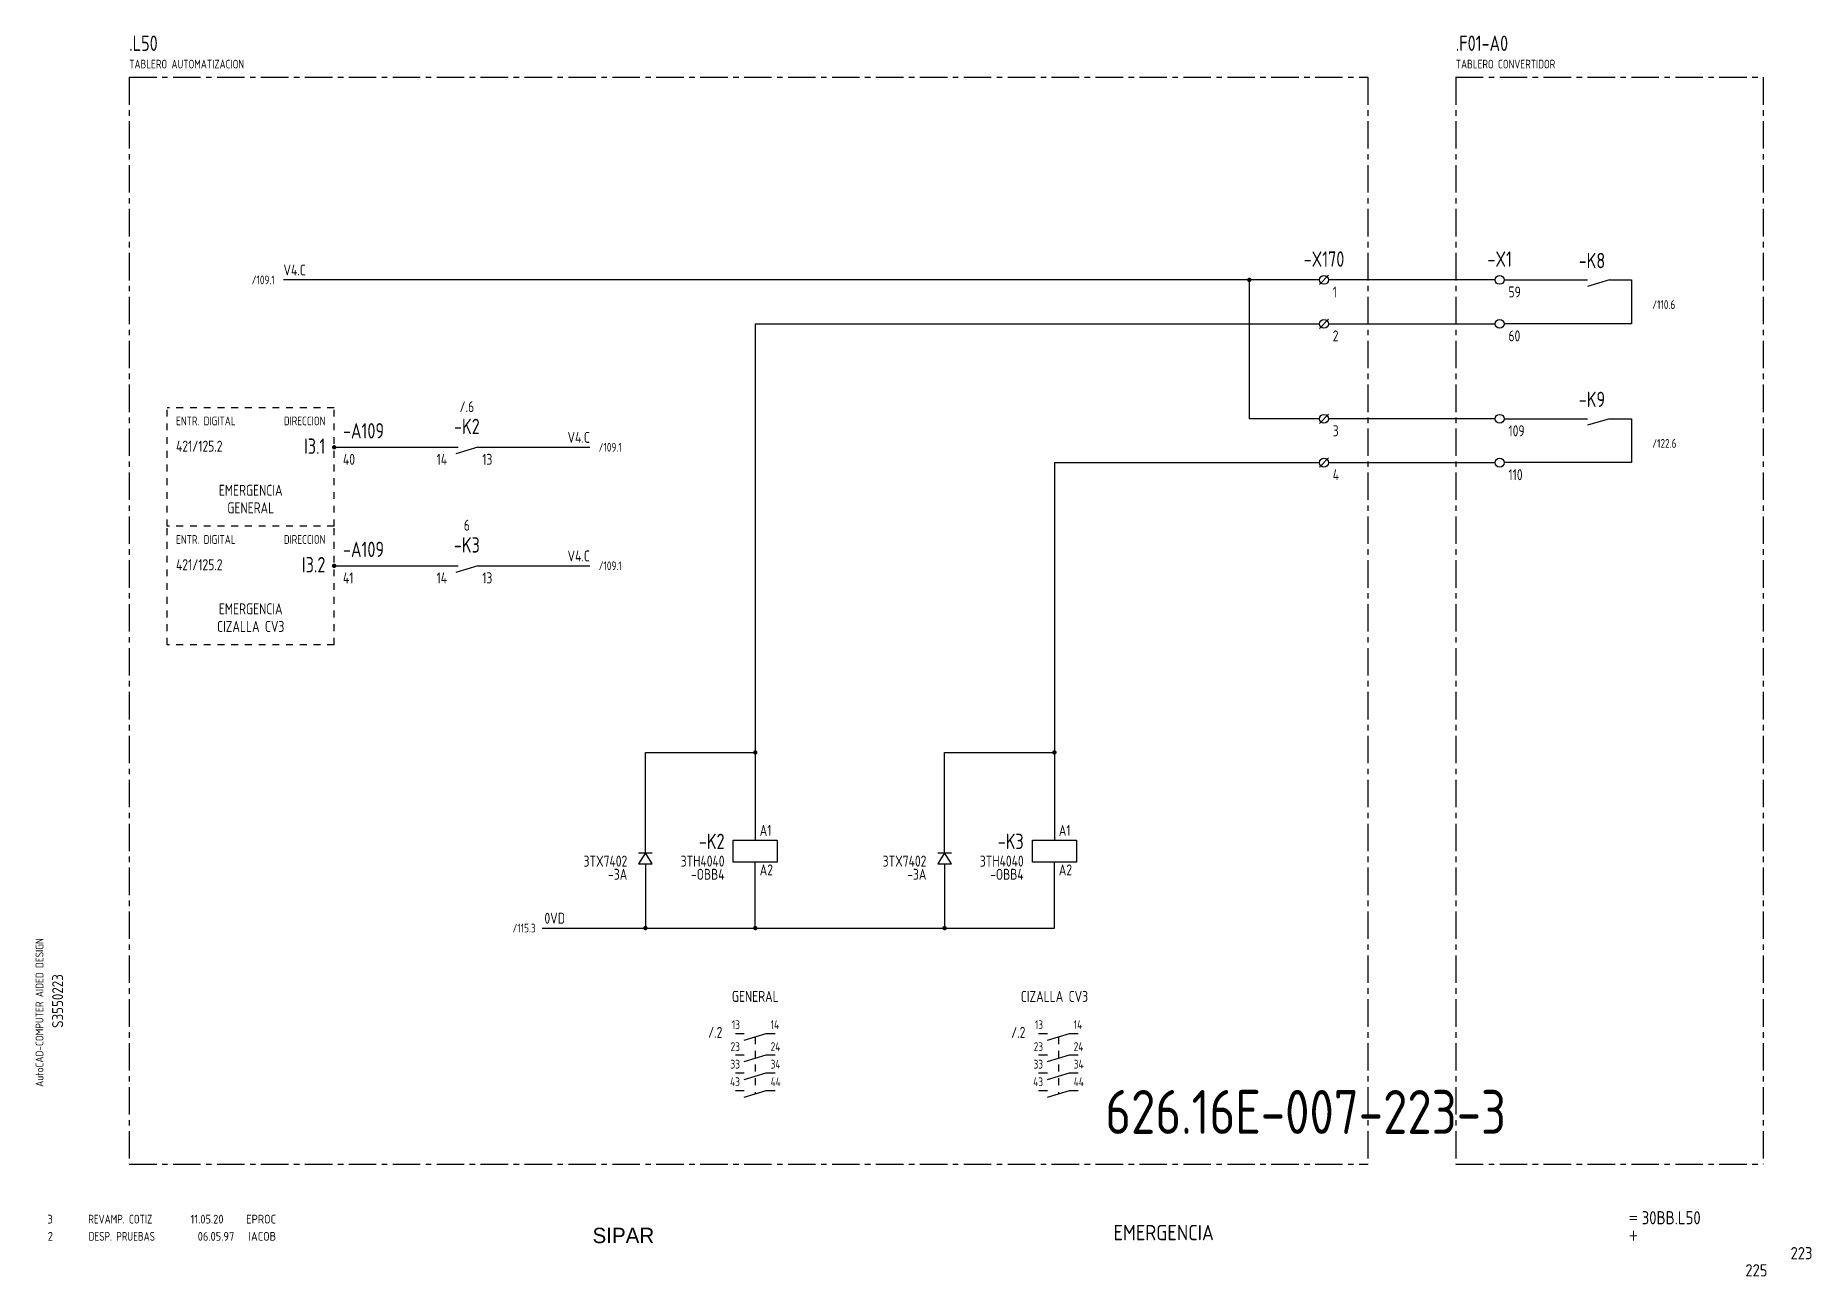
# Model space of a CAD drawing. Extents: x 10 to 414, y 6 to 288.
import ezdxf
from ezdxf.enums import TextEntityAlignment as Align

# ---------------------------------------------------------------- set-up
doc = ezdxf.new("R2010")
doc.units = 0
doc.header["$LTSCALE"] = 5
doc.header["$MEASUREMENT"] = 0
doc.linetypes.add('CENTER', pattern=[2, 1.25, -0.25, 0.25, -0.25])
doc.linetypes.add('HIDDEN1', pattern=[0.625, 0.3125, -0.3125])
doc.layers.get('0').update_dxf_attribs({"linetype": 'CONTINUOUS'})
doc.layers.add('CART', color=7, linetype='CONTINUOUS')
doc.styles.add('DIN', font='DIN.shx', dxfattribs={"width": 0.85})
doc.styles.add('N', font='ROMANS', dxfattribs={"width": 0.85, "height": 3})
doc.styles.add('SIMPLEX', font='SIMPLEX', dxfattribs={"width": 0.85})
doc.styles.add('X', font='UNIV.SHX', dxfattribs={"height": 3.5})

# ---------------------------------------------------------------- blocks, each defined once
blk = doc.blocks.new('B5-3')
at = {"linetype": 'Continuous', "const_width": 0.5}
blk.add_lwpolyline([(-0.25, 0, 1), (0.25, 0, 1)], format="xyb", close=True, dxfattribs=at)
blk = doc.blocks.new('NORMALE')
at = {"linetype": 'Continuous'}
blk.add_line((-1.06, -1.06), (1.06, 1.06), dxfattribs=at)
at = {"color": 7}
blk.add_circle((0, 0), 1, dxfattribs=at)
at = {"color": 7, "style": 'SIMPLEX', "flags": 9}
for tag, p in [('QUADRO', (-7.5, 4)), ('SEZIONE', (-7.5, 2.5)), ('NUMO', (-7.5, 1)), ('NUMM', (-7.5, -0.5)), ('NOTEM', (-7.5, -2)), ('NOTEV', (-7.5, -3.5)), ('UTENZA', (-7.5, -5)), ('RIP', (-7.5, -6.5)), ('RAGGIO', (-7.5, -8))]:
    blk.add_attdef(tag, p, '', height=1, dxfattribs=at)
at = {"color": 3, "style": 'SIMPLEX', "flags": 8}
for tag, p in [('NUMI', (1.5, 0.5)), ('MORSETTIERA', (1.5, -2.5))]:
    blk.add_attdef(tag, p, '', height=2, dxfattribs=at)
blk = doc.blocks.new('REV2')
at = {"color": 3, "style": 'DIN'}
for s, width, p in [('2', 0.9, (12.45, 13.79)), ('DESP. PRUEBAS', 0.8, (21.76, 13.79)), ('06.05.97', 0.9, (46.59, 13.79)), ('IACOB', 0.9, (58.16, 13.79))]:
    blk.add_text(s, height=2, dxfattribs=dict(at, width=width)).set_placement(p)

msp = doc.modelspace()

# ---------------------------------------------------------------- linework, layer by layer
at = {"color": 3, "linetype": 'CENTER'}
for p, q in [((31, 278.78), (31, 31.22)), ((31, 278.78), (313, 278.78)), ((313, 278.78), (313, 31.22)), ((333, 278.78), (333, 31.22)), ((333, 278.78), (403, 278.78)), ((403, 278.78), (403, 31.22)), ((31, 31.22), (313, 31.22)), ((333, 31.22), (403, 31.22))]:
    msp.add_line(p, q, dxfattribs=at)
for p, q in [((302, 232.63), (66.12, 232.63)), ((286, 232.63), (286, 201.01)), ((342, 232.63), (304, 232.63)), ((344, 232.63), (363, 232.63)), ((368, 232.63), (363, 231.13)), ((368, 232.63), (373, 232.63)), ((373, 232.63), (373, 222.63)), ((173.53, 222.63), (173.53, 105)), ((173.53, 222.63), (302, 222.63)), ((304, 222.63), (342, 222.63)), ((373, 222.63), (344, 222.63)), ((302, 201.01), (286, 201.01)), ((342, 201.01), (304, 201.01)), ((344, 201.01), (363, 201.01)), ((368, 201.01), (363, 199.51)), ((368, 201.01), (373, 201.01)), ((373, 201.01), (373, 191.01)), ((77.66, 194.51), (96.66, 194.51)), ((92.66, 194.51), (105.87, 194.51)), ((110.37, 194.51), (105.37, 193.01)), ((110.37, 194.51), (135.87, 194.51)), ((241.63, 191.01), (241.63, 105)), ((241.63, 191.01), (302, 191.01)), ((304, 191.01), (342, 191.01)), ((373, 191.01), (344, 191.01)), ((77.66, 167.51), (96.66, 167.51)), ((92.66, 167.51), (105.87, 167.51)), ((110.37, 167.51), (105.37, 166.01)), ((110.37, 167.51), (135.87, 167.51)), ((148.53, 125), (173.53, 125)), ((148.53, 104.16), (148.53, 125)), ((216.63, 125), (241.63, 125)), ((216.63, 104.16), (216.63, 125)), ((148.53, 97.66), (148.53, 85)), ((173.53, 85), (173.53, 100)), ((216.63, 97.66), (216.63, 85)), ((241.63, 85), (241.63, 100)), ((124.99, 85), (241.63, 85)), ((169.03, 61), (171.03, 61)), ((171.03, 59.5), (176.03, 61)), ((176.03, 61), (178.03, 61)), ((238.03, 61), (240.03, 61)), ((240.03, 59.5), (245.03, 61)), ((245.03, 61), (247.03, 61)), ((169.03, 56.13), (171.03, 56.13)), ((171.03, 54.63), (176.03, 56.13)), ((176.03, 56.13), (178.03, 56.13)), ((238.03, 56.13), (240.03, 56.13)), ((240.03, 54.63), (245.03, 56.13)), ((245.03, 56.13), (247.03, 56.13)), ((169.03, 52), (171.03, 52)), ((171.03, 50.5), (176.03, 52)), ((176.03, 52), (178.03, 52)), ((238.03, 52), (240.03, 52)), ((240.03, 50.5), (245.03, 52)), ((245.03, 52), (247.03, 52)), ((169.03, 48), (171.03, 48)), ((171.03, 46.5), (176.03, 48)), ((176.03, 48), (178.03, 48)), ((238.03, 48), (240.03, 48)), ((240.03, 46.5), (245.03, 48)), ((245.03, 48), (247.03, 48))]:
    msp.add_line(p, q)
at = {"linetype": 'HIDDEN1'}
for p, q in [((77.66, 203.51), (39.66, 203.51)), ((39.66, 176.51), (39.66, 203.51)), ((77.66, 176.51), (77.66, 203.51)), ((77.66, 176.51), (39.66, 176.51)), ((39.66, 149.51), (39.66, 176.51)), ((77.66, 149.51), (77.66, 176.51)), ((77.66, 149.51), (39.66, 149.51)), ((173.53, 60.16), (173.53, 47.4)), ((242.53, 60.16), (242.53, 47.4))]:
    msp.add_line(p, q, dxfattribs=at)
at = {"linetype": 'Continuous'}
for p, q in [((148.53, 102.16), (146.97, 99.66)), ((146.97, 102.16), (150.09, 102.16)), ((148.53, 102.16), (148.53, 104.16)), ((150.09, 99.66), (148.53, 102.16)), ((168.53, 100), (168.53, 105)), ((168.53, 105), (178.53, 105)), ((178.53, 105), (178.53, 100)), ((216.63, 102.16), (215.07, 99.66)), ((215.07, 102.16), (218.19, 102.16)), ((216.63, 102.16), (216.63, 104.16)), ((218.19, 99.66), (216.63, 102.16)), ((236.63, 105), (246.63, 105)), ((236.63, 100), (236.63, 105)), ((246.63, 105), (246.63, 100)), ((146.97, 99.66), (150.09, 99.66)), ((148.53, 99.66), (148.53, 97.66)), ((178.53, 100), (168.53, 100)), ((215.07, 99.66), (218.19, 99.66)), ((216.63, 99.66), (216.63, 97.66)), ((246.63, 100), (236.63, 100))]:
    msp.add_line(p, q, dxfattribs=at)
for centre in [(343, 232.63), (343, 222.63), (343, 201.01), (343, 191.01)]:
    msp.add_circle(centre, 1)

# ---------------------------------------------------------------- block references
for p in [(286, 232.63), (77.66, 194.51), (77.66, 167.51), (173.53, 125), (241.63, 125), (148.53, 85), (173.53, 85), (216.63, 85)]:
    msp.add_blockref('B5-3', p)
for name, p in [('NORMALE', (303, 232.63)), ('NORMALE', (303, 222.63)), ('NORMALE', (303, 201.01)), ('NORMALE', (303, 191.01)), ('REV2', (0, 0))]:
    msp.add_blockref(name, p, dxfattribs=at)

# ---------------------------------------------------------------- texts
at = {"color": 3, "style": 'DIN'}
for s, height, width, p in [('.L50', 3.5, 0.8, (31, 284.78)), ('.F01-A0', 3.5, 0.8, (333, 284.78)), ('-A109', 3.5, 0.8, (79.66, 196.51)), ('-A109', 3.5, 0.8, (79.66, 169.51)), ('3', 2, 0.9, (12.37, 17.71)), ('REVAMP. COTIZ', 2, 0.8, (21.68, 17.71)), ('11.05.20', 2, 0.9, (44.96, 17.71)), ('EPROC', 2, 0.9, (57.64, 17.71))]:
    msp.add_text(s, height=height, dxfattribs=dict(at, width=width)).set_placement(p)
at = {"style": 'DIN', "width": 0.8}
for s, height, p in [('TABLERO AUTOMATIZACION', 2, (31, 280.78)), ('TABLERO CONVERTIDOR', 2, (333, 280.78)), ('V4.C', 2.5, (66.12, 233.63)), ('1', 2.5, (305, 228.63)), ('59', 2.5, (345, 228.63)), ('/110.6', 2, (377.74, 226.01)), ('2', 2.5, (305, 218.63)), ('60', 2.5, (345, 218.63)), ('3', 2.5, (305, 197.01)), ('109', 2.5, (345, 197.01)), ('421/125.2', 2.5, (41.66, 193.51)), ('/109.1', 2, (137.87, 193.51)), ('/122.6', 2, (377.74, 194.39)), ('40', 2.5, (79.66, 190.51)), ('13', 2.5, (111.37, 190.51)), ('4', 2.5, (305, 187.01)), ('110', 2.5, (345, 187.01)), ('421/125.2', 2.5, (41.66, 166.51)), ('41', 2.5, (79.66, 163.51)), ('13', 2.5, (111.37, 163.51)), ('/109.1', 2, (137.87, 166.51)), ('A1', 2.5, (174.53, 106)), ('A1', 2.5, (242.63, 106)), ('A2', 2.5, (174.53, 97)), ('A2', 2.5, (242.63, 97)), ('0VD', 2.5, (125.53, 86)), ('14', 2, (177.03, 62)), ('14', 2, (246.03, 62)), ('24', 2, (177.03, 57)), ('24', 2, (246.03, 57)), ('34', 2, (177.03, 53)), ('34', 2, (246.03, 53)), ('44', 2, (177.03, 49)), ('44', 2, (246.03, 49))]:
    msp.add_text(s, height=height, dxfattribs=at).set_placement(p)
at = {"color": 3, "style": 'DIN', "width": 0.8}
for s, p in [('-X170', (303, 235.63)), ('-X1', (343, 235.63)), ('-K8', (364, 235.28)), ('-K9', (364, 203.66)), ('-K2', (107.87, 197.51)), ('-K3', (107.87, 170.51))]:
    msp.add_text(s, height=3.5, dxfattribs=at).set_placement(p, align=Align.CENTER)
at = {"style": 'DIN', "width": 0.8}
for s, height, p in [('/109.1', 2, (64.12, 231.63)), ('V4.C', 2.5, (135.87, 195.51)), ('14', 2.5, (103.37, 190.51)), ('V4.C', 2.5, (135.87, 168.51)), ('14', 2.5, (103.37, 163.51)), ('3TX7402', 2.5, (144.38, 99)), ('3TH4040', 2.5, (166.53, 99)), ('3TX7402', 2.5, (212.48, 99)), ('3TH4040', 2.5, (234.63, 99)), ('-3A', 2.5, (144.38, 96)), ('-OBB4', 2.5, (166.53, 96)), ('-3A', 2.5, (212.48, 96)), ('-OBB4', 2.5, (234.63, 96)), ('/115.3', 2, (123.53, 84)), ('/.2', 2.5, (166.03, 60)), ('13', 2, (170.03, 62)), ('/.2', 2.5, (235.03, 60)), ('13', 2, (239.03, 62)), ('23', 2, (170.03, 57)), ('23', 2, (239.03, 57)), ('33', 2, (170.03, 53)), ('33', 2, (239.03, 53)), ('43', 2, (170.03, 49)), ('43', 2, (239.03, 49))]:
    msp.add_text(s, height=height, dxfattribs=at).set_placement(p, align=Align.RIGHT)
for s, p in [('/.6', (107.87, 202.51)), ('EMERGENCIA', (58.66, 183.46)), ('GENERAL', (58.66, 179.46)), ('6', (107.87, 175.51)), ('EMERGENCIA', (58.66, 156.46)), ('CIZALLA CV3', (58.66, 152.46)), ('GENERAL', (173.53, 68.19)), ('CIZALLA CV3', (241.63, 68.19))]:
    msp.add_text(s, height=2.5, dxfattribs=at).set_placement(p, align=Align.CENTER)
at = {"color": 1, "style": 'DIN', "width": 0.8}
for p in [(41.66, 199.51), (41.66, 172.51)]:
    msp.add_text('ENTR. DIGITAL', height=2, dxfattribs=at).set_placement(p)
for p in [(75.66, 199.51), (75.66, 172.51)]:
    msp.add_text('DIRECCION', height=2, dxfattribs=at).set_placement(p, align=Align.RIGHT)
at = {"color": 3, "style": 'DIN', "width": 0.8}
for s, p in [('I3.1', (75.66, 193.01)), ('I3.2', (75.66, 166.01)), ('-K2', (166.53, 103)), ('-K3', (234.63, 103))]:
    msp.add_text(s, height=3.5, dxfattribs=at).set_placement(p, align=Align.RIGHT)
at = {"color": 2, "insert": (253.2, 48.13), "char_height": 10, "width": 111.0411, "attachment_point": 1, "style": 'DIN'}
msp.add_mtext('626.16E-007-223-3', dxfattribs=at)
at = {"layer": 'CART', "color": 1, "style": 'DIN', "width": 0.9}
msp.add_text('AutoCAD-COMPUTER AIDED DESIGN', height=1.8, rotation=90, dxfattribs=at).set_placement((11.47, 48.84))
at = {"layer": 'CART', "color": 3, "style": 'N', "width": 0.85}
for s, p in [('=', (372.24, 17.91)), ('+', (372.24, 13.87))]:
    msp.add_text(s, height=2.5, dxfattribs=at).set_placement(p)
at = {"layer": 'CART', "color": 3, "style": 'DIN', "width": 0.9, "flags": 1}
msp.add_attdef('S3550223', text='', height=2.5, rotation=90, dxfattribs=at).set_placement((15.95, 68.38), align=Align.CENTER)
at = {"layer": 'CART', "color": 3, "style": 'DIN', "width": 0.85}
msp.add_attdef('30BB.L50', text='', height=3, dxfattribs=at).set_placement((375.33, 16.63), align=Align.BOTTOM_LEFT)
at = {"layer": 'CART', "color": 6, "style": 'X', "flags": 1}
msp.add_attdef('SIPAR', text='', height=3.5, dxfattribs=at).set_placement((143.5, 15), align=Align.MIDDLE)
at = {"layer": 'CART', "color": 2, "style": 'DIN', "width": 0.9, "flags": 1}
msp.add_attdef('EMERGENCIA', text='', height=3.5, dxfattribs=at).set_placement((266.5, 15.65), align=Align.MIDDLE)
msp.add_attdef('223', text='', height=2.8, dxfattribs=at).set_placement((414.2, 9.56), align=Align.RIGHT)
at = {"layer": 'CART', "color": 7, "style": 'DIN', "width": 0.9, "flags": 1}
msp.add_attdef('225', (398.93, 5.65), '', height=2.8, dxfattribs=at)

doc.saveas('drawing.dxf')
